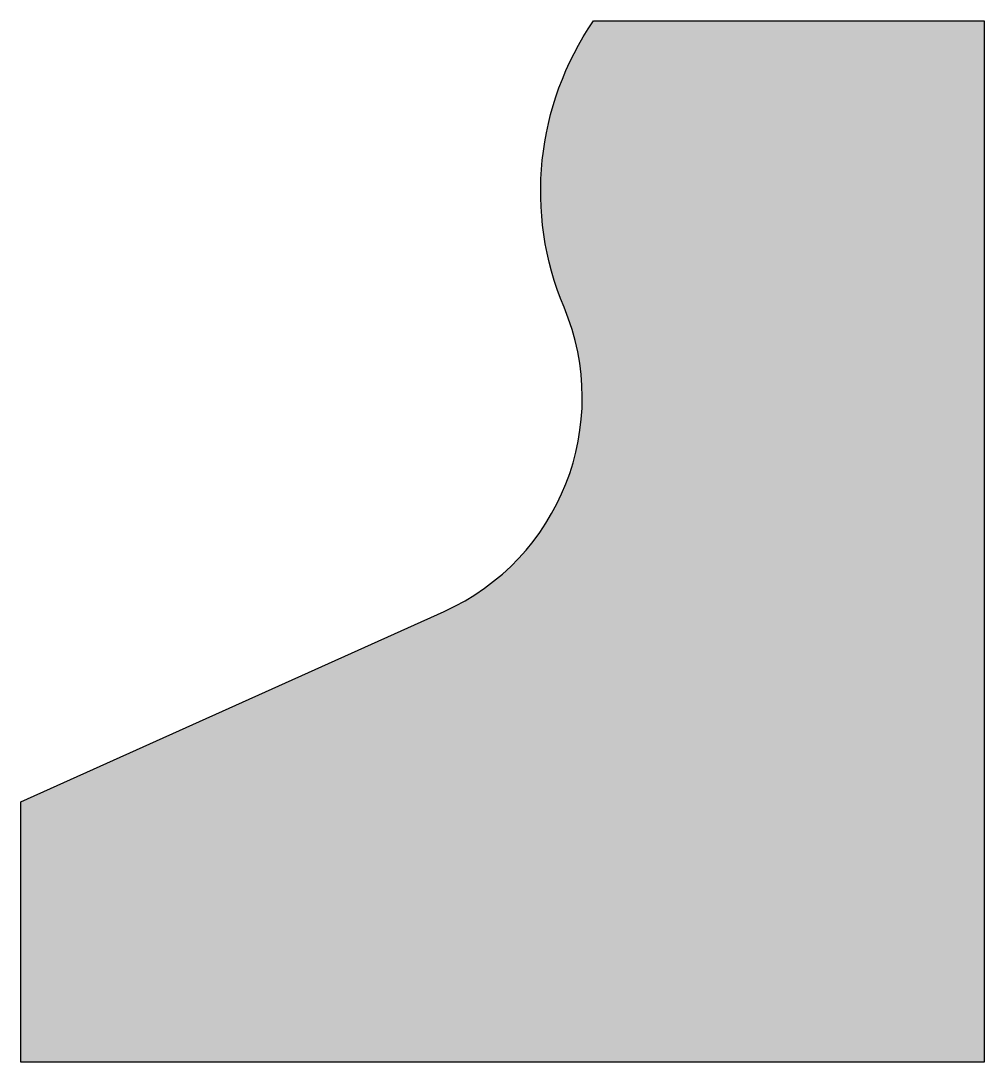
# Model space of a CAD drawing. Header units: metres. Extents: x -0.37 to 0, y -0.4 to 0.
import ezdxf

# ---------------------------------------------------------------- set-up
doc = ezdxf.new("R2010")
doc.units = ezdxf.units.M
doc.header["$LTSCALE"] = 0.2

msp = doc.modelspace()

# ---------------------------------------------------------------- hatches: boundary and pattern name
h = msp.add_hatch(color=8)
edge = h.paths.add_edge_path()
edge.add_line((-0.3699999999999761, -0.3999999999999915), (-0.3699999999999761, -0.2999999999999901))
edge.add_line((-0.3699999999999761, -0.2999999999999901), (-0.2074463999835814, -0.2268508799925968))
edge.add_arc((-0.244379220943166, -0.144777944526836), 0.0899999999999982, 294.2277453179497, 382.7390044371375)
edge.add_arc((-0.05500000000016327, -0.0654073772581573), 0.1153391737431785, 145.452638976031, 202.7390044378195, ccw=False)
edge.add_line((-0.1500000000000057, -1.4210854715202e-14), (0, 0))
edge.add_line((0, 0), (2.842170943040401e-14, -0.3999999999999915))
edge.add_line((2.842170943040401e-14, -0.3999999999999915), (-0.3699999999999761, -0.3999999999999915))

# ---------------------------------------------------------------- linework, layer by layer
at = {"flags": 128}
msp.add_lwpolyline([(-0.3699999999999761, -0.3999999999999915), (-0.3699999999999761, -0.2999999999999901), (-0.2074463999835814, -0.2268508799925968, 0.4066235074943068), (-0.1613744558308099, -0.1099898866816176, -0.2552981669619325), (-0.1500000000000057, -1.4210854715202e-14), (0, 0), (2.842170943040401e-14, -0.3999999999999915)], format="xyb", close=True, dxfattribs=at)

doc.saveas('drawing.dxf')
